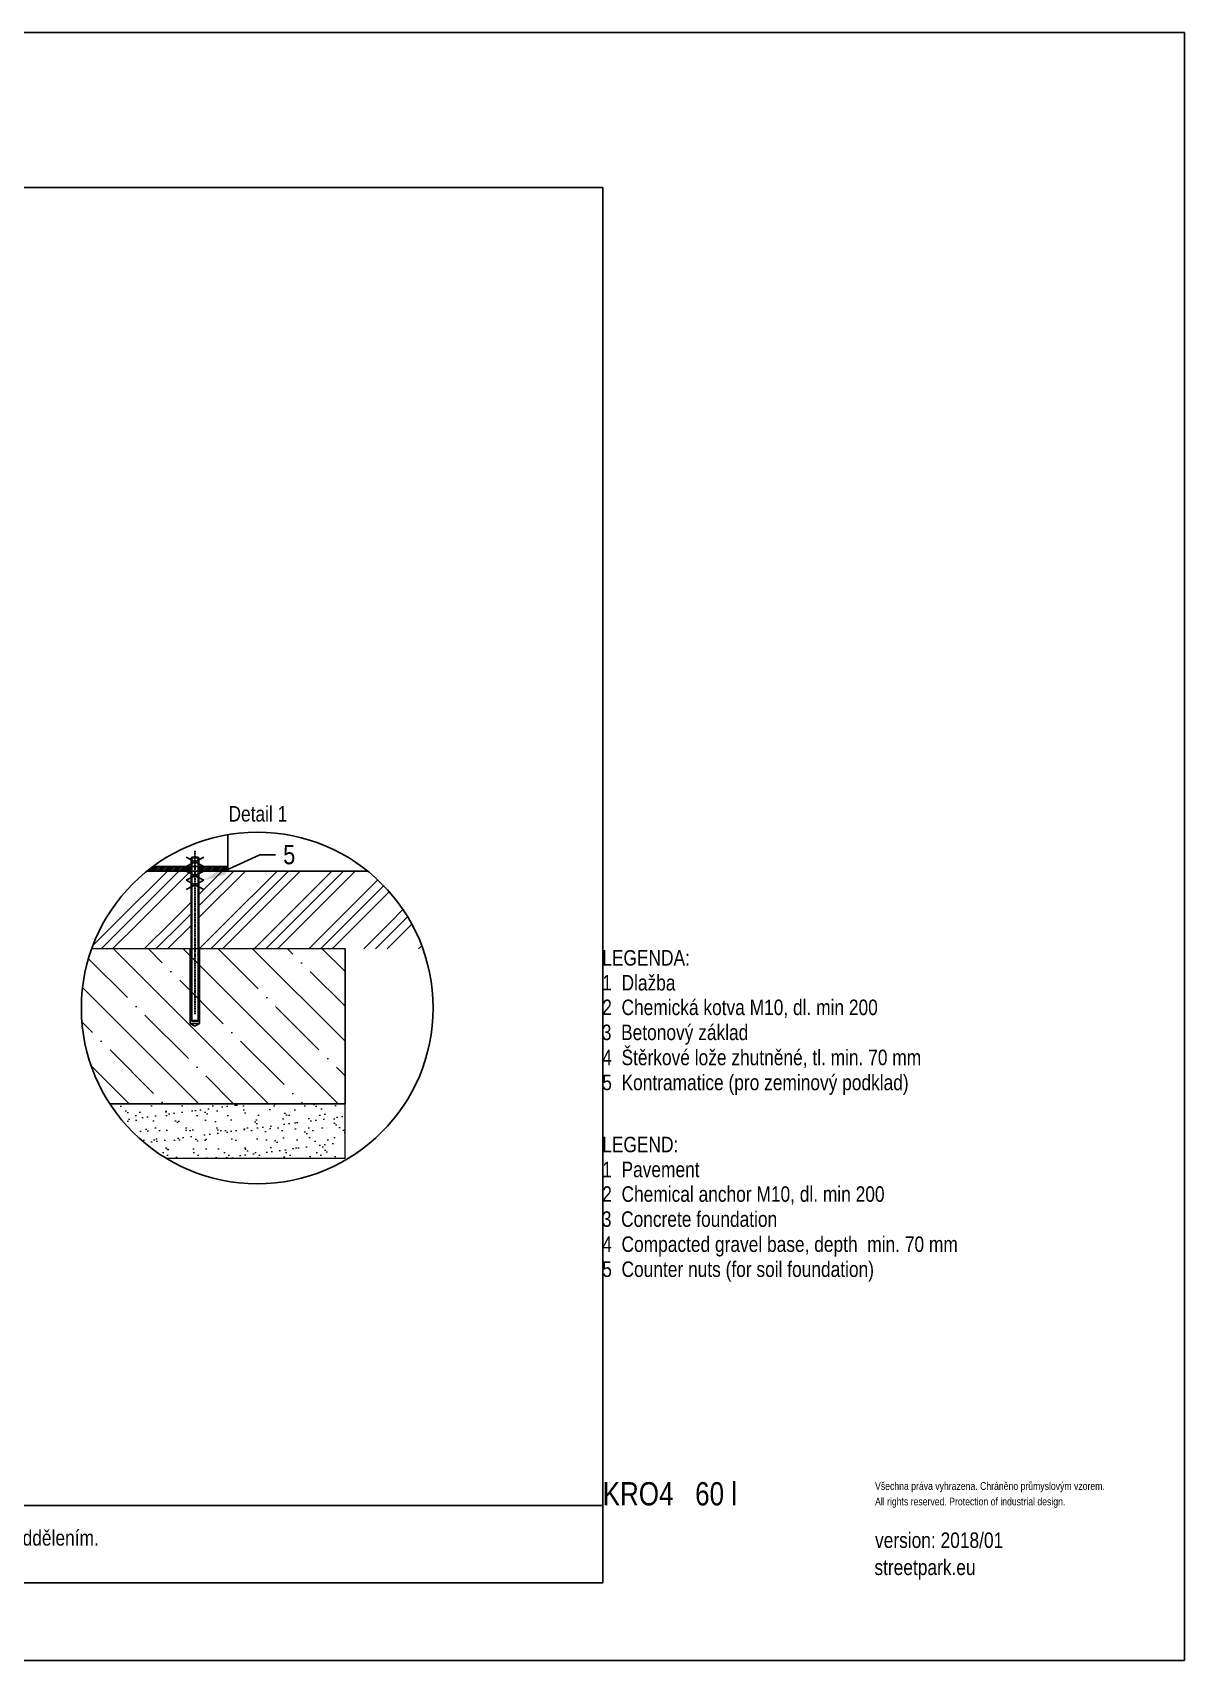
# Model space of a CAD drawing. Header units: millimetres. Extents: x 5064 to 11004, y 3085 to 7285.
# Drawn here: x 8034 to 11004, y 3085 to 7285 of the extents above; entities that cross this region are included whole.
import ezdxf
from ezdxf import colors
from ezdxf.entities.mleader import LeaderData, LeaderLine
from ezdxf.lldxf.tags import DXFTag
from ezdxf.math import Vec2, Vec3

# ---------------------------------------------------------------- set-up
doc = ezdxf.new("R2010")
doc.units = ezdxf.units.MM
doc.header["$LTSCALE"] = 0.3
doc.linetypes.add('DashDot', pattern=[15, 9, -3, 0, -3])
doc.layers.add('Nekreslit', color=6, linetype='Continuous', plot=False)
doc.layers.add('SRAFY', color=251, linetype='Continuous', lineweight=13)
doc.styles.add('SEACAD_Arial', font='arial.ttf', dxfattribs={"width": 0.8})
tags = doc.linetypes.add('HIDDEN2', pattern=[4.7625, 3.175, -1.5875]).pattern_tags.tags
tags[6:7] = [DXFTag(74, 4), DXFTag(75, 0), DXFTag(340, '0'), DXFTag(46, 0.0), DXFTag(50, 0.0), DXFTag(44, 0.0), DXFTag(45, 0.0)]
tags[4:5] = [DXFTag(74, 4), DXFTag(75, 0), DXFTag(340, '0'), DXFTag(46, 0.0), DXFTag(50, 0.0), DXFTag(44, 0.0), DXFTag(45, 0.0)]

msp = doc.modelspace()

# ---------------------------------------------------------------- hatches: boundary and pattern name
at = {"layer": 'SRAFY'}
h = msp.add_hatch(dxfattribs=at)
h.set_pattern_fill('ANSI31', color=256)
h.set_pattern_definition([(45, (-3487.897, 747.5463), (-2.245064, 2.245064), [])])
h.paths.add_polyline_path([(8439.1, 5134), (8345.1, 5134, 0.010851), (8329.5, 5122), (8439.1, 5122)])
h.paths.add_polyline_path([(8538, 5134), (8467.1, 5134), (8467.1, 5122), (8538, 5122)])
h = msp.add_hatch(dxfattribs=at)
h.set_pattern_fill('GOST_GROUND', color=256, scale=10)
h.set_pattern_definition([(45, (-3487.9, 747.55), (141.42136, -9e-15), [200]), (45, (-3457.9, 747.55), (141.42136, -9e-15), [200]), (45, (-3427.9, 747.55), (141.42136, -9e-15), [200])])
h.paths.add_polyline_path([(8443.1, 5122), (8329.5, 5122, 0.138011), (8187, 4921.9), (8443.1, 4921.8)])
h.paths.add_polyline_path([(8898, 5122), (8538, 5122), (8463.1, 5122), (8463.1, 4921.7), (8840, 4921.5), (9040.7, 4921.5, 0.138273)])
h = msp.add_hatch(dxfattribs=at)
h.set_pattern_fill('ANSI35', color=256, scale=20, angle=90)
h.set_pattern_definition([(135, (-2968.87, -5599.42), (-89.8026, -89.8026), []), (135, (-2968.87, -5509.61), (-89.8026, -89.8026), [158.75, -31.75, 0, -31.75])])
edge = h.paths.add_edge_path()
edge.add_arc((8613.8, 4768.7), 453.5, 160.2475, 213.0235)
edge.add_line((8233.6, 4521.5), (8840, 4521.5))
edge.add_line((8840, 4521.5), (8840, 4921.5))
edge.add_line((8840, 4921.5), (8187, 4921.9))
h = msp.add_hatch(dxfattribs=at)
h.set_pattern_fill('AR-SAND', color=256)
h.set_pattern_definition([(37.5, (-2886.936, -5998.68), (-1.60003, 48.94132), [0, -38.608, 0, -43.18, 0, -41.275]), (7.5, (-2886.936, -5998.68), (44.95233, 71.6825), [0, -20.828, 0, -34.798, 0, -13.335]), (327.5, (-2918.18, -5998.68), (79.09924, 0.14372), [0, -12.7, 0, -45.72, 0, -59.69]), (317.5, (-2918.18, -5998.68), (76.35565, 22.29293), [0, -6.35, 0, -29.972, 0, -34.29])])
edge = h.paths.add_edge_path()
edge.add_arc((8613.8, 4768.7), 453.5, 213.0219, 238.611)
edge.add_line((8377.6, 4381.5), (8840, 4381.5))
edge.add_line((8840, 4381.5), (8840, 4521.5))
edge.add_line((8840, 4521.5), (8233.6, 4521.5))

# ---------------------------------------------------------------- linework, layer by layer
at = {"ltscale": 5}
msp.add_line((8538, 5134), (8538, 5215.8), dxfattribs=at)
at = {"linetype": 'DashDot', "lineweight": 30}
for p in [(8453.1, 5174.1), (8453.1, 5174)]:
    msp.add_line(p, (8453.1, 4752.7), dxfattribs=at)
for p, q in [((8430.6, 5158), (8475.6, 5134)), ((8430.6, 5134), (8475.6, 5158)), ((8439.1, 5134), (8439.1, 5122)), ((8444.7, 5157.7), (8461.5, 5157.7)), ((8467.1, 5134), (8467.1, 5122)), ((8430.6, 5122), (8475.6, 5098)), ((8430.6, 5098), (8475.6, 5122)), ((8430.6, 5098), (8475.6, 5074)), ((8430.6, 5074), (8475.6, 5098)), ((8538, 5122), (8898, 5122))]:
    msp.add_line(p, q)
at = {"color": 7, "linetype": 'HIDDEN2'}
for p, q in [((8444.7, 5157.7), (8443.1, 5156.1)), ((8463.1, 5156.1), (8443.1, 5156.1)), ((8463.1, 5156.1), (8461.5, 5157.7)), ((8443.1, 4736), (8463.1, 4736)), ((8443.1, 4736), (8444.7, 4734.4)), ((8453.1, 4734.4), (8444.7, 4734.4)), ((8461.5, 4734.4), (8453.1, 4734.4)), ((8461.5, 4734.4), (8463.1, 4736))]:
    msp.add_line(p, q, dxfattribs=at)
at = {"color": 7, "linetype": 'Continuous'}
for p, q in [((8443.1, 5156.1), (8443.1, 4736)), ((8463.1, 4736), (8463.1, 5156.1))]:
    msp.add_line(p, q, dxfattribs=at)
at = {"lineweight": 15}
for p, q in [((8444.7, 5157.7), (8444.7, 4734.4)), ((8461.5, 4734.4), (8461.5, 5157.7))]:
    msp.add_line(p, q, dxfattribs=at)
at = {"linetype": 'HIDDEN2'}
for p, q in [((8441.1, 4921.6), (8441.1, 4728.4)), ((8465.1, 4728.4), (8465.1, 4921.6))]:
    msp.add_line(p, q, dxfattribs=at)
at = {"color": 7, "linetype": 'HIDDEN2', "ltscale": 0.2}
msp.add_line((8441.1, 4728.4), (8465.1, 4728.4), dxfattribs=at)
at = {"linetype": 'HIDDEN2', "ltscale": 0.2}
for p in [(8441.1, 4728.4), (8465.1, 4728.4)]:
    msp.add_line(p, (8453.1, 4721.4), dxfattribs=at)
at = {"ltscale": 5}
for points in [[(8329.5, 5122), (8538, 5122), (8538, 5134), (8345.1, 5134)], [(8345.1, 5134), (8346, 5134), (8346, 5134.6)]]:
    msp.add_lwpolyline(points, dxfattribs=at)
msp.add_lwpolyline([(8233.6, 4521.5), (8840, 4521.5), (8840, 4921.5), (8187, 4921.9)])
msp.add_circle((8613.8, 4768.7), 453.5)
at = {"layer": 'Nekreslit'}
msp.add_line((5464.4, 3485.3), (9504.4, 3485.3), dxfattribs=at)
for points in [[(5064.4, 3085.3), (11004.4, 3085.3), (11004.4, 7285.3), (5064.4, 7285.3)], [(5464.4, 3285.3), (9504.4, 3285.3), (9504.4, 6885.3), (5464.4, 6885.3)]]:
    msp.add_lwpolyline(points, close=True, dxfattribs=at)
at = {"layer": 'SRAFY'}
for p, q in [((8840, 4381.6), (8840, 4521.5)), ((8377.7, 4381.5), (8840, 4381.5))]:
    msp.add_line(p, q, dxfattribs=at)

# ---------------------------------------------------------------- texts
at = {"style": 'SEACAD_Arial', "width": 0.8}
for s, height, p in [('LEGENDA:', 40, (9503.3, 4878.1)), ('1  Dlažba', 40, (9503.3, 4813.8)), ('2  Chemická kotva M10, dl. min 200', 40, (9503.3, 4750.3)), ('3  Betonový základ', 40, (9502.2, 4685.8)), ('4  Štěrkové lože zhutněné, tl. min. 70 mm', 40, (9503.3, 4621.1)), ('5  Kontramatice (pro zeminový podklad)', 40, (9503.3, 4556.5)), ('LEGEND:', 40, (9503.3, 4396.4)), ('1  Pavement', 40, (9503.3, 4332.1)), ('2  Chemical anchor M10, dl. min 200', 40, (9503.3, 4268.6)), ('3  Concrete foundation', 40, (9502.2, 4204)), ('4  Compacted gravel base, depth  min. 70 mm', 40, (9503.3, 4139.3)), ('5  Counter nuts (for soil foundation)', 40, (9503.3, 4074.7)), ('KRO4   60 l', 60, (9504.4, 3485.3)), ('Všechna práva vyhrazena. Chráněno průmyslovým vzorem.', 20, (10206.7, 3525.3)), ('All rights reserved. Protection of industrial design.', 20, (10206.7, 3485.3)), ('Rozměry výrobků, základů a kotvení jsou pouze orientační. Přesné rozměry obdržíte při zpracování nabídky naším obchodním oddělením.', 39.9982, (5469.8, 3381.6)), ('version: 2018/01', 40, (10206.7, 3375.5)), ('streetpark.eu', 40, (10205.1, 3305.6))]:
    msp.add_text(s, height=height, dxfattribs=at).set_placement(p)
at = {"insert": (8539.6, 5289.6), "char_height": 40, "attachment_point": 1, "style": 'SEACAD_Arial'}
msp.add_mtext_dynamic_manual_height_columns('Detail 1', width=226.121, gutter_width=200, heights=[0], dxfattribs=at)

# ---------------------------------------------------------------- leaders
ml = msp.add_multileader_mtext('Standard')
ml.set_content('5', color=256, style='SEACAD_Arial')
ml.set_leader_properties()
ml.build(insert=Vec2(0, 0))
ml.multileader.update_dxf_attribs({"text_right_attachment_type": 6, "dogleg_length": 2, "arrow_head_size": 60, "scale": 20})
ctx = ml.context
ctx.base_point, ctx.scale, ctx.char_height, ctx.arrow_head_size, ctx.landing_gap_size, ctx.plane_origin = Vec3(8660.6, 5164.1), 20, 50, 60, 20, Vec3(8337.8, 5013)
ctx.right_attachment = 6
notes = []
notes.append((ctx, [(0, (1, 1, 0), (8620.6, 5164.1), (1, 0), 40, [(0, [(8475.6, 5098)], 0, [])])]))
ctx.mtext.insert, ctx.mtext.flow_direction = Vec3(8680.6, 5189.5), 5
for ctx, leaders in notes:
    for number, flags, end, landing, length, lines in leaders:
        leader = LeaderData()
        leader.index, (leader.has_last_leader_line, leader.has_dogleg_vector, leader.attachment_direction) = number, flags
        leader.last_leader_point, leader.dogleg_vector, leader.dogleg_length = Vec3(end), Vec3(landing), length
        for number, points, colour, breaks in lines:
            line = LeaderLine()
            line.index, line.vertices, line.color, line.breaks = number, Vec3.list(points), colors.encode_raw_color(colour), breaks
            leader.lines.append(line)
        ctx.leaders.append(leader)

doc.saveas('drawing.dxf')
